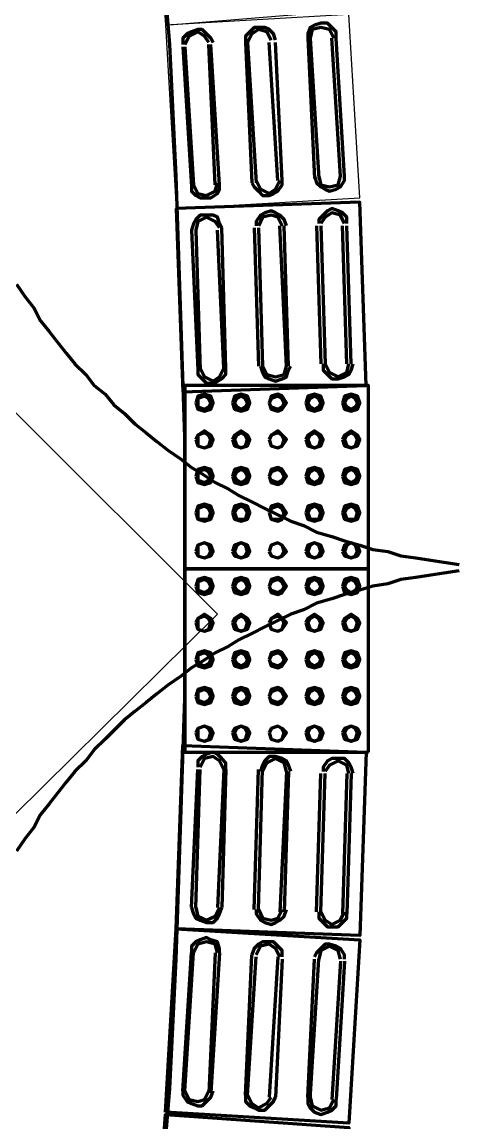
# Model space of a CAD drawing. Header units: millimetres. Extents: x 2273 to 2522, y 1034 to 1187.
# Drawn here: x 2396.671 to 2397.265, y 1170.267 to 1171.767 of the extents above; entities that cross this region are included whole.
import ezdxf

# ---------------------------------------------------------------- set-up
doc = ezdxf.new("R2010")
doc.units = ezdxf.units.MM
doc.layers.add('LAYER8', color=8, linetype='Continuous')
doc.layers.add('PAREDES', color=4, linetype='Continuous', lineweight=100)

# ---------------------------------------------------------------- blocks, each defined once
blk = doc.blocks.new('PROT')
at = {"layer": 'PAREDES', "color": 0, "linetype": 'Continuous'}
for points in [[(75.6152, 147.148), (75.6328, 147.1598), (75.6475, 147.1716), (75.6652, 147.1804), (75.6799, 147.1922), (75.6946, 147.2039), (75.7093, 147.2157), (75.724, 147.2275), (75.7387, 147.2422), (75.7534, 147.2539), (75.7652, 147.2686), (75.7799, 147.2804), (75.7917, 147.2951), (75.8064, 147.3098), (75.8181, 147.3245), (75.8299, 147.3392), (75.8417, 147.3539), (75.8534, 147.3716), (75.8652, 147.3863), (75.874, 147.401), (75.8858, 147.4186), (75.8946, 147.4363), (75.9034, 147.451), (75.9123, 147.4686), (75.9211, 147.4863), (75.9299, 147.5039), (75.9387, 147.5216), (75.9446, 147.5392), (75.9534, 147.5569), (75.9593, 147.5775), (75.9652, 147.5951), (75.9711, 147.6157), (75.977, 147.6333), (75.9799, 147.6539), (75.9858, 147.6716), (75.9887, 147.6922), (75.9917, 147.7127), (75.9946, 147.7304), (75.9975, 147.751)], [(76.0064, 147.751), (76.0093, 147.7304), (76.0123, 147.7127), (76.0152, 147.6922), (76.0181, 147.6716), (76.024, 147.6539), (76.027, 147.6333), (76.0328, 147.6157), (76.0387, 147.5951), (76.0446, 147.5775), (76.0505, 147.5569), (76.0593, 147.5392), (76.0652, 147.5216), (76.074, 147.5039), (76.0828, 147.4863), (76.0917, 147.4686), (76.1005, 147.451), (76.1093, 147.4363), (76.1181, 147.4186), (76.1299, 147.401), (76.1387, 147.3863), (76.1505, 147.3716), (76.1623, 147.3539), (76.174, 147.3392), (76.1858, 147.3245), (76.1975, 147.3098), (76.2093, 147.2951), (76.224, 147.2804), (76.2358, 147.2686), (76.2505, 147.2539), (76.2652, 147.2422), (76.2799, 147.2275), (76.2946, 147.2157), (76.3093, 147.2039), (76.324, 147.1922), (76.3387, 147.1804), (76.3564, 147.1716), (76.3711, 147.1598), (76.3887, 147.148)]]:
    blk.add_lwpolyline(points, dxfattribs=at)
blk = doc.blocks.new('KJIUY')
at = {"layer": 'PAREDES', "color": 160, "linetype": 'Continuous'}
for points in [[(75.5123, 147.3657), (75.7623, 147.3745), (75.7534, 147.6245), (75.5034, 147.6157), (75.5123, 147.3657)], [(76.4946, 147.3657), (76.2446, 147.3745), (76.2534, 147.6245), (76.5034, 147.6157), (76.4946, 147.3657)], [(76.7446, 147.351), (76.4946, 147.3657), (76.5093, 147.6157), (76.7593, 147.601), (76.7446, 147.351)], [(75.724, 147.6039), (75.5358, 147.598)], [(75.724, 147.5657), (75.7328, 147.5657), (75.7387, 147.5716), (75.7446, 147.5775), (75.7446, 147.5863), (75.7417, 147.5951), (75.7387, 147.601), (75.7328, 147.6039), (75.724, 147.6069)], [(75.724, 147.5686), (75.7358, 147.5745), (75.7417, 147.5863), (75.7358, 147.598), (75.724, 147.601)], [(76.2828, 147.6069), (76.274, 147.6039), (76.2681, 147.601), (76.2623, 147.5951), (76.2623, 147.5863), (76.2623, 147.5775), (76.2652, 147.5716), (76.274, 147.5657), (76.2799, 147.5657)], [(76.2828, 147.601), (76.2711, 147.598), (76.2652, 147.5863), (76.2711, 147.5745), (76.2799, 147.5686)], [(76.2828, 147.6039), (76.474, 147.598)], [(76.9946, 147.3333), (76.7475, 147.351), (76.7652, 147.601), (77.0152, 147.5833), (76.9946, 147.3333)], [(75.4681, 147.5951), (75.2799, 147.5833)], [(75.4681, 147.5892), (75.2799, 147.5775)], [(75.4681, 147.5539), (75.477, 147.5569), (75.4828, 147.5627), (75.4858, 147.5686), (75.4887, 147.5745), (75.4858, 147.5833), (75.4828, 147.5892), (75.474, 147.5951), (75.4681, 147.5951)], [(75.4681, 147.5598), (75.4799, 147.5627), (75.4828, 147.5745), (75.4799, 147.5863), (75.4681, 147.5892)], [(75.5328, 147.598), (75.524, 147.598), (75.5181, 147.5922), (75.5152, 147.5863), (75.5123, 147.5775), (75.5152, 147.5716), (75.5211, 147.5657), (75.527, 147.5598), (75.5328, 147.5598)], [(75.5328, 147.5951), (75.5211, 147.5892), (75.5181, 147.5775), (75.524, 147.5686), (75.5328, 147.5627)], [(75.724, 147.598), (75.5358, 147.5922)], [(76.2828, 147.598), (76.474, 147.5922)], [(76.4711, 147.5598), (76.4799, 147.5598), (76.4858, 147.5657), (76.4917, 147.5716), (76.4917, 147.5775), (76.4917, 147.5863), (76.4858, 147.5922), (76.4799, 147.598), (76.474, 147.598)], [(76.4711, 147.5627), (76.4828, 147.5686), (76.4887, 147.5775), (76.4828, 147.5892), (76.4711, 147.5951)], [(76.5358, 147.5951), (76.5299, 147.5951), (76.5211, 147.5892), (76.5181, 147.5833), (76.5152, 147.5745), (76.5152, 147.5686), (76.5211, 147.5627), (76.527, 147.5569), (76.5328, 147.5539)], [(76.5358, 147.5892), (76.524, 147.5863), (76.5181, 147.5745), (76.524, 147.5627), (76.5358, 147.5598)], [(76.5387, 147.5951), (76.727, 147.5833)], [(76.5387, 147.5892), (76.727, 147.5775)], [(75.2799, 147.5833), (75.2711, 147.5833), (75.2652, 147.5775), (75.2593, 147.5716), (75.2593, 147.5627), (75.2623, 147.5539), (75.2652, 147.548), (75.274, 147.5451), (75.2799, 147.5451)], [(75.2799, 147.5804), (75.2681, 147.5745), (75.2652, 147.5627), (75.2681, 147.551), (75.2799, 147.548)], [(76.724, 147.5451), (76.7328, 147.5451), (76.7387, 147.548), (76.7446, 147.5539), (76.7475, 147.5627), (76.7446, 147.5716), (76.7417, 147.5775), (76.7358, 147.5833), (76.727, 147.5833)], [(76.724, 147.548), (76.7358, 147.551), (76.7417, 147.5627), (76.7387, 147.5745), (76.727, 147.5804)], [(75.2799, 147.548), (75.4711, 147.5598)], [(75.5358, 147.5627), (75.724, 147.5686)], [(75.5358, 147.5569), (75.724, 147.5627)], [(76.4711, 147.5627), (76.2828, 147.5686)], [(76.4711, 147.5569), (76.2828, 147.5627)], [(76.727, 147.548), (76.5358, 147.5598)], [(75.2799, 147.5451), (75.4711, 147.5539)], [(76.724, 147.5451), (76.5358, 147.5539)], [(75.5358, 147.5157), (75.527, 147.5127), (75.5211, 147.5069), (75.5181, 147.501), (75.5152, 147.4951), (75.5181, 147.4863), (75.5211, 147.4804), (75.5299, 147.4745), (75.5358, 147.4745)], [(75.727, 147.5186), (75.5358, 147.5127)], [(75.727, 147.5157), (75.5358, 147.5069)], [(75.727, 147.4804), (75.7358, 147.4833), (75.7417, 147.4863), (75.7446, 147.4922), (75.7475, 147.501), (75.7446, 147.5098), (75.7417, 147.5157), (75.7328, 147.5186), (75.727, 147.5216)], [(75.727, 147.4833), (75.7387, 147.4892), (75.7417, 147.501), (75.7387, 147.5127), (75.727, 147.5157)], [(76.2799, 147.5216), (76.2711, 147.5186), (76.2652, 147.5157), (76.2623, 147.5098), (76.2593, 147.501), (76.2593, 147.4922), (76.2652, 147.4863), (76.2711, 147.4833), (76.2799, 147.4804)], [(76.2799, 147.5157), (76.2681, 147.5127), (76.2623, 147.501), (76.2681, 147.4892), (76.2799, 147.4833)], [(76.2799, 147.5186), (76.4711, 147.5127)], [(76.2799, 147.5157), (76.4711, 147.5069)], [(76.4681, 147.4745), (76.474, 147.4745), (76.4828, 147.4804), (76.4858, 147.4863), (76.4887, 147.4951), (76.4858, 147.501), (76.4828, 147.5069), (76.477, 147.5127), (76.4681, 147.5157)], [(75.2828, 147.501), (75.274, 147.498), (75.2681, 147.4922), (75.2652, 147.4863), (75.2652, 147.4775), (75.2652, 147.4716), (75.2711, 147.4657), (75.277, 147.4598), (75.2858, 147.4598)], [(75.2828, 147.4951), (75.2711, 147.4892), (75.2681, 147.4775), (75.274, 147.4686), (75.2858, 147.4627)], [(75.474, 147.5098), (75.2858, 147.501)], [(75.474, 147.5039), (75.2858, 147.4922)], [(75.477, 147.4686), (75.4828, 147.4716), (75.4887, 147.4775), (75.4946, 147.4833), (75.4946, 147.4922), (75.4917, 147.498), (75.4887, 147.5039), (75.4799, 147.5098), (75.474, 147.5098)], [(75.474, 147.4745), (75.4858, 147.4804), (75.4917, 147.4922), (75.4858, 147.501), (75.474, 147.5069)], [(75.5358, 147.5098), (75.524, 147.5039), (75.5211, 147.4951), (75.524, 147.4833), (75.5358, 147.4775)], [(76.4681, 147.4775), (76.4799, 147.4833), (76.4828, 147.4951), (76.4799, 147.5039), (76.4681, 147.5098)], [(76.5328, 147.5098), (76.524, 147.5098), (76.5181, 147.5039), (76.5123, 147.498), (76.5123, 147.4922), (76.5123, 147.4833), (76.5152, 147.4775), (76.5211, 147.4716), (76.5299, 147.4686)], [(76.5328, 147.5069), (76.5211, 147.501), (76.5152, 147.4922), (76.5181, 147.4804), (76.5299, 147.4745)], [(76.5328, 147.5039), (76.724, 147.4922)], [(76.5358, 147.5098), (76.724, 147.501)], [(76.7211, 147.4598), (76.7299, 147.4598), (76.7358, 147.4657), (76.7387, 147.4716), (76.7417, 147.4775), (76.7417, 147.4863), (76.7358, 147.4922), (76.7299, 147.498), (76.724, 147.501)], [(76.7211, 147.4627), (76.7328, 147.4686), (76.7387, 147.4775), (76.7328, 147.4892), (76.724, 147.4951)], [(75.5387, 147.4775), (75.727, 147.4833)], [(76.4681, 147.4775), (76.277, 147.4833)], [(75.2858, 147.4627), (75.477, 147.4745)], [(75.2858, 147.4598), (75.477, 147.4686)], [(75.5387, 147.4716), (75.727, 147.4775)], [(76.4681, 147.4716), (76.277, 147.4775)], [(76.7211, 147.4598), (76.5299, 147.4686)], [(76.7211, 147.4627), (76.5328, 147.4745)], [(75.4799, 147.4245), (75.2887, 147.4127)], [(75.4799, 147.3863), (75.4887, 147.3863), (75.4946, 147.3922), (75.4975, 147.398), (75.4975, 147.4069), (75.4975, 147.4127), (75.4917, 147.4216), (75.4858, 147.4245), (75.477, 147.4245)], [(75.4799, 147.3892), (75.4917, 147.3951), (75.4946, 147.4069), (75.4887, 147.4186), (75.477, 147.4216)], [(75.5387, 147.4275), (75.5328, 147.4245), (75.524, 147.4216), (75.5211, 147.4157), (75.5211, 147.4069), (75.5211, 147.398), (75.527, 147.3922), (75.5328, 147.3892), (75.5417, 147.3863)], [(75.5387, 147.4245), (75.5299, 147.4186), (75.524, 147.4069), (75.5299, 147.3951), (75.5417, 147.3922)], [(75.7299, 147.4333), (75.5387, 147.4275)], [(75.7299, 147.4304), (75.5417, 147.4216)], [(75.7328, 147.3951), (75.7387, 147.3951), (75.7446, 147.401), (75.7505, 147.4069), (75.7505, 147.4157), (75.7475, 147.4216), (75.7446, 147.4275), (75.7387, 147.4333), (75.7299, 147.4333)], [(75.7299, 147.398), (75.7417, 147.4039), (75.7475, 147.4157), (75.7417, 147.4245), (75.7299, 147.4304)], [(76.277, 147.4333), (76.2681, 147.4333), (76.2623, 147.4275), (76.2564, 147.4216), (76.2534, 147.4157), (76.2564, 147.4069), (76.2593, 147.401), (76.2652, 147.3951), (76.274, 147.3951)], [(76.277, 147.4304), (76.2652, 147.4245), (76.2593, 147.4157), (76.2623, 147.4039), (76.274, 147.398)], [(76.277, 147.4333), (76.4652, 147.4275)], [(76.277, 147.4304), (76.4652, 147.4216)], [(76.4652, 147.3863), (76.474, 147.3892), (76.4799, 147.3922), (76.4828, 147.398), (76.4858, 147.4069), (76.4858, 147.4157), (76.4799, 147.4216), (76.474, 147.4245), (76.4652, 147.4275)], [(76.4652, 147.3922), (76.477, 147.3951), (76.4828, 147.4069), (76.477, 147.4186), (76.4652, 147.4245)], [(76.527, 147.4245), (76.5211, 147.4245), (76.5123, 147.4216), (76.5093, 147.4127), (76.5064, 147.4069), (76.5093, 147.398), (76.5123, 147.3922), (76.5181, 147.3863), (76.527, 147.3863)], [(76.527, 147.4216), (76.5152, 147.4186), (76.5123, 147.4069), (76.5152, 147.3951), (76.527, 147.3892)], [(76.527, 147.4245), (76.7181, 147.4127)], [(75.2858, 147.4157), (75.2799, 147.4127), (75.274, 147.4069), (75.2681, 147.401), (75.2681, 147.3951), (75.2711, 147.3863), (75.274, 147.3804), (75.2799, 147.3745), (75.2887, 147.3745)], [(75.2858, 147.4098), (75.277, 147.4039), (75.2711, 147.3951), (75.277, 147.3833), (75.2887, 147.3775)], [(75.4799, 147.4186), (75.2887, 147.4098)], [(76.527, 147.4186), (76.7181, 147.4098)], [(76.7152, 147.3745), (76.7211, 147.3745), (76.7299, 147.3804), (76.7328, 147.3863), (76.7358, 147.3951), (76.7358, 147.401), (76.7299, 147.4069), (76.724, 147.4127), (76.7152, 147.4157)], [(76.7152, 147.3775), (76.727, 147.3833), (76.7299, 147.3951), (76.727, 147.4039), (76.7152, 147.4098)], [(75.5417, 147.3922), (75.7328, 147.398)], [(75.5417, 147.3863), (75.7328, 147.3951)], [(76.4652, 147.3922), (76.277, 147.398)], [(76.4652, 147.3863), (76.277, 147.3951)], [(75.2917, 147.3775), (75.4799, 147.3892)], [(75.2917, 147.3745), (75.4828, 147.3863)], [(76.7152, 147.3775), (76.527, 147.3892)], [(76.7152, 147.3745), (76.527, 147.3863)]]:
    blk.add_lwpolyline(points, dxfattribs=at)
at = {"layer": 'PAREDES', "color": 30, "linetype": 'Continuous'}
for points in [[(76.0034, 147.6275), (75.7534, 147.6275), (75.7534, 147.3775), (76.0034, 147.3775), (76.0034, 147.6275)], [(75.777, 147.5922), (75.7858, 147.5951), (75.7887, 147.6039), (75.7858, 147.6127), (75.777, 147.6157), (75.7681, 147.6127), (75.7652, 147.6039), (75.7681, 147.5951), (75.777, 147.5922)], [(75.827, 147.5922), (75.8358, 147.5951), (75.8387, 147.6039), (75.8358, 147.6127), (75.827, 147.6157), (75.8211, 147.6127), (75.8152, 147.6039), (75.8211, 147.5951), (75.827, 147.5922)], [(75.877, 147.5922), (75.8858, 147.5951), (75.8887, 147.6039), (75.8858, 147.6127), (75.877, 147.6157), (75.8681, 147.6127), (75.8652, 147.6039), (75.8681, 147.5951), (75.877, 147.5922)], [(75.927, 147.5922), (75.9358, 147.5951), (75.9387, 147.6039), (75.9358, 147.6127), (75.927, 147.6157), (75.9181, 147.6127), (75.9152, 147.6039), (75.9181, 147.5951), (75.927, 147.5922)], [(75.9799, 147.5922), (75.9858, 147.5951), (75.9887, 147.6039), (75.9858, 147.6127), (75.9799, 147.6157), (75.9711, 147.6127), (75.9681, 147.6039), (75.9711, 147.5951), (75.9799, 147.5922)], [(76.2534, 147.6275), (76.0034, 147.6275), (76.0034, 147.3775), (76.2534, 147.3775), (76.2534, 147.6275)], [(76.027, 147.5922), (76.0358, 147.5951), (76.0387, 147.6039), (76.0358, 147.6127), (76.027, 147.6157), (76.0181, 147.6127), (76.0152, 147.6039), (76.0181, 147.5951), (76.027, 147.5922)], [(76.077, 147.5922), (76.0858, 147.5951), (76.0887, 147.6039), (76.0858, 147.6127), (76.077, 147.6157), (76.0711, 147.6127), (76.0652, 147.6039), (76.0711, 147.5951), (76.077, 147.5922)], [(76.127, 147.5922), (76.1358, 147.5951), (76.1387, 147.6039), (76.1358, 147.6127), (76.127, 147.6157), (76.1181, 147.6127), (76.1152, 147.6039), (76.1181, 147.5951), (76.127, 147.5922)], [(76.177, 147.5922), (76.1858, 147.5951), (76.1887, 147.6039), (76.1858, 147.6127), (76.177, 147.6157), (76.1681, 147.6127), (76.1652, 147.6039), (76.1681, 147.5951), (76.177, 147.5922)], [(76.227, 147.5922), (76.2358, 147.5951), (76.2387, 147.6039), (76.2358, 147.6127), (76.227, 147.6157), (76.2211, 147.6127), (76.2181, 147.6039), (76.2211, 147.5951), (76.227, 147.5922)], [(75.777, 147.5951), (75.7828, 147.598), (75.7858, 147.6039), (75.7828, 147.6098), (75.777, 147.6127), (75.7711, 147.6098), (75.7681, 147.6039), (75.7711, 147.598), (75.777, 147.5951)], [(75.827, 147.5951), (75.8358, 147.598), (75.8387, 147.6039), (75.8358, 147.6098), (75.827, 147.6127), (75.8211, 147.6098), (75.8181, 147.6039), (75.8211, 147.598), (75.827, 147.5951)], [(75.877, 147.5951), (75.8828, 147.598), (75.8858, 147.6039), (75.8828, 147.6098), (75.877, 147.6127), (75.8711, 147.6098), (75.8681, 147.6039), (75.8711, 147.598), (75.877, 147.5951)], [(75.927, 147.5951), (75.9358, 147.598), (75.9358, 147.6039), (75.9358, 147.6098), (75.927, 147.6127), (75.9211, 147.6098), (75.9181, 147.6039), (75.9211, 147.598), (75.927, 147.5951)], [(75.9799, 147.5951), (75.9858, 147.598), (75.9887, 147.6039), (75.9858, 147.6098), (75.9799, 147.6127), (75.9711, 147.6098), (75.9681, 147.6039), (75.9711, 147.598), (75.9799, 147.5951)], [(76.027, 147.5951), (76.0328, 147.598), (76.0358, 147.6039), (76.0328, 147.6098), (76.027, 147.6127), (76.0211, 147.6098), (76.0181, 147.6039), (76.0211, 147.598), (76.027, 147.5951)], [(76.077, 147.5951), (76.0858, 147.598), (76.0887, 147.6039), (76.0858, 147.6098), (76.077, 147.6127), (76.0711, 147.6098), (76.0681, 147.6039), (76.0711, 147.598), (76.077, 147.5951)], [(76.127, 147.5951), (76.1328, 147.598), (76.1358, 147.6039), (76.1328, 147.6098), (76.127, 147.6127), (76.1211, 147.6098), (76.1181, 147.6039), (76.1211, 147.598), (76.127, 147.5951)], [(76.177, 147.5951), (76.1828, 147.598), (76.1858, 147.6039), (76.1828, 147.6098), (76.177, 147.6127), (76.1711, 147.6098), (76.1681, 147.6039), (76.1711, 147.598), (76.177, 147.5951)], [(76.227, 147.5951), (76.2358, 147.598), (76.2387, 147.6039), (76.2358, 147.6098), (76.227, 147.6127), (76.2211, 147.6098), (76.2181, 147.6039), (76.2211, 147.598), (76.227, 147.5951)], [(75.777, 147.5422), (75.7858, 147.5451), (75.7887, 147.5539), (75.7858, 147.5627), (75.777, 147.5657), (75.7681, 147.5627), (75.7652, 147.5539), (75.7681, 147.5451), (75.777, 147.5422)], [(75.777, 147.5451), (75.7828, 147.548), (75.7858, 147.5539), (75.7828, 147.5598), (75.777, 147.5627), (75.7711, 147.5598), (75.7681, 147.5539), (75.7711, 147.548), (75.777, 147.5451)], [(75.827, 147.5422), (75.8358, 147.5451), (75.8387, 147.5539), (75.8358, 147.5627), (75.827, 147.5657), (75.8211, 147.5627), (75.8152, 147.5539), (75.8211, 147.5451), (75.827, 147.5422)], [(75.827, 147.5451), (75.8358, 147.548), (75.8387, 147.5539), (75.8358, 147.5598), (75.827, 147.5627), (75.8211, 147.5598), (75.8181, 147.5539), (75.8211, 147.548), (75.827, 147.5451)], [(75.877, 147.5422), (75.8858, 147.5451), (75.8887, 147.5539), (75.8858, 147.5627), (75.877, 147.5657), (75.8681, 147.5627), (75.8652, 147.5539), (75.8681, 147.5451), (75.877, 147.5422)], [(75.877, 147.5451), (75.8828, 147.548), (75.8858, 147.5539), (75.8828, 147.5598), (75.877, 147.5627), (75.8711, 147.5598), (75.8681, 147.5539), (75.8711, 147.548), (75.877, 147.5451)], [(75.927, 147.5422), (75.9358, 147.5451), (75.9387, 147.5539), (75.9358, 147.5627), (75.927, 147.5657), (75.9181, 147.5627), (75.9152, 147.5539), (75.9181, 147.5451), (75.927, 147.5422)], [(75.927, 147.5451), (75.9358, 147.548), (75.9358, 147.5539), (75.9358, 147.5598), (75.927, 147.5627), (75.9211, 147.5598), (75.9181, 147.5539), (75.9211, 147.548), (75.927, 147.5451)], [(75.9799, 147.5422), (75.9858, 147.5451), (75.9887, 147.5539), (75.9858, 147.5627), (75.9799, 147.5657), (75.9711, 147.5627), (75.9681, 147.5539), (75.9711, 147.5451), (75.9799, 147.5422)], [(75.9799, 147.5451), (75.9858, 147.548), (75.9887, 147.5539), (75.9858, 147.5598), (75.9799, 147.5627), (75.9711, 147.5598), (75.9681, 147.5539), (75.9711, 147.548), (75.9799, 147.5451)], [(76.027, 147.5422), (76.0358, 147.5451), (76.0387, 147.5539), (76.0358, 147.5627), (76.027, 147.5657), (76.0181, 147.5627), (76.0152, 147.5539), (76.0181, 147.5451), (76.027, 147.5422)], [(76.027, 147.5451), (76.0328, 147.548), (76.0358, 147.5539), (76.0328, 147.5598), (76.027, 147.5627), (76.0211, 147.5598), (76.0181, 147.5539), (76.0211, 147.548), (76.027, 147.5451)], [(76.077, 147.5422), (76.0858, 147.5451), (76.0887, 147.5539), (76.0858, 147.5627), (76.077, 147.5657), (76.0711, 147.5627), (76.0652, 147.5539), (76.0711, 147.5451), (76.077, 147.5422)], [(76.077, 147.5451), (76.0858, 147.548), (76.0887, 147.5539), (76.0858, 147.5598), (76.077, 147.5627), (76.0711, 147.5598), (76.0681, 147.5539), (76.0711, 147.548), (76.077, 147.5451)], [(76.127, 147.5422), (76.1358, 147.5451), (76.1387, 147.5539), (76.1358, 147.5627), (76.127, 147.5657), (76.1181, 147.5627), (76.1152, 147.5539), (76.1181, 147.5451), (76.127, 147.5422)], [(76.127, 147.5451), (76.1328, 147.548), (76.1358, 147.5539), (76.1328, 147.5598), (76.127, 147.5627), (76.1211, 147.5598), (76.1181, 147.5539), (76.1211, 147.548), (76.127, 147.5451)], [(76.177, 147.5422), (76.1858, 147.5451), (76.1887, 147.5539), (76.1858, 147.5627), (76.177, 147.5657), (76.1681, 147.5627), (76.1652, 147.5539), (76.1681, 147.5451), (76.177, 147.5422)], [(76.177, 147.5451), (76.1828, 147.548), (76.1858, 147.5539), (76.1828, 147.5598), (76.177, 147.5627), (76.1711, 147.5598), (76.1681, 147.5539), (76.1711, 147.548), (76.177, 147.5451)], [(76.227, 147.5422), (76.2358, 147.5451), (76.2387, 147.5539), (76.2358, 147.5627), (76.227, 147.5657), (76.2211, 147.5627), (76.2181, 147.5539), (76.2211, 147.5451), (76.227, 147.5422)], [(76.227, 147.5451), (76.2358, 147.548), (76.2387, 147.5539), (76.2358, 147.5598), (76.227, 147.5627), (76.2211, 147.5598), (76.2181, 147.5539), (76.2211, 147.548), (76.227, 147.5451)], [(75.777, 147.4922), (75.7858, 147.4951), (75.7887, 147.5039), (75.7858, 147.5098), (75.777, 147.5157), (75.7681, 147.5098), (75.7652, 147.5039), (75.7681, 147.4951), (75.777, 147.4922)], [(75.777, 147.4922), (75.7828, 147.4951), (75.7858, 147.5039), (75.7828, 147.5098), (75.777, 147.5127), (75.7711, 147.5098), (75.7681, 147.5039), (75.7711, 147.4951), (75.777, 147.4922)], [(75.827, 147.4922), (75.8358, 147.4951), (75.8387, 147.5039), (75.8358, 147.5098), (75.827, 147.5157), (75.8211, 147.5098), (75.8152, 147.5039), (75.8211, 147.4951), (75.827, 147.4922)], [(75.827, 147.4922), (75.8358, 147.4951), (75.8387, 147.5039), (75.8358, 147.5098), (75.827, 147.5127), (75.8211, 147.5098), (75.8181, 147.5039), (75.8211, 147.4951), (75.827, 147.4922)], [(75.877, 147.4922), (75.8858, 147.4951), (75.8887, 147.5039), (75.8858, 147.5098), (75.877, 147.5157), (75.8681, 147.5098), (75.8652, 147.5039), (75.8681, 147.4951), (75.877, 147.4922)], [(75.877, 147.4922), (75.8828, 147.4951), (75.8858, 147.5039), (75.8828, 147.5098), (75.877, 147.5127), (75.8711, 147.5098), (75.8681, 147.5039), (75.8711, 147.4951), (75.877, 147.4922)], [(75.927, 147.4922), (75.9358, 147.4951), (75.9387, 147.5039), (75.9358, 147.5098), (75.927, 147.5157), (75.9181, 147.5098), (75.9152, 147.5039), (75.9181, 147.4951), (75.927, 147.4922)], [(75.927, 147.4922), (75.9358, 147.4951), (75.9358, 147.5039), (75.9358, 147.5098), (75.927, 147.5127), (75.9211, 147.5098), (75.9181, 147.5039), (75.9211, 147.4951), (75.927, 147.4922)], [(75.9799, 147.4922), (75.9858, 147.4951), (75.9887, 147.5039), (75.9858, 147.5098), (75.9799, 147.5157), (75.9711, 147.5098), (75.9681, 147.5039), (75.9711, 147.4951), (75.9799, 147.4922)], [(75.9799, 147.4922), (75.9858, 147.4951), (75.9887, 147.5039), (75.9858, 147.5098), (75.9799, 147.5127), (75.9711, 147.5098), (75.9681, 147.5039), (75.9711, 147.4951), (75.9799, 147.4922)], [(76.027, 147.4922), (76.0358, 147.4951), (76.0387, 147.5039), (76.0358, 147.5098), (76.027, 147.5157), (76.0181, 147.5098), (76.0152, 147.5039), (76.0181, 147.4951), (76.027, 147.4922)], [(76.027, 147.4922), (76.0328, 147.4951), (76.0358, 147.5039), (76.0328, 147.5098), (76.027, 147.5127), (76.0211, 147.5098), (76.0181, 147.5039), (76.0211, 147.4951), (76.027, 147.4922)], [(76.077, 147.4922), (76.0858, 147.4951), (76.0887, 147.5039), (76.0858, 147.5098), (76.077, 147.5157), (76.0711, 147.5098), (76.0652, 147.5039), (76.0711, 147.4951), (76.077, 147.4922)], [(76.077, 147.4922), (76.0858, 147.4951), (76.0887, 147.5039), (76.0858, 147.5098), (76.077, 147.5127), (76.0711, 147.5098), (76.0681, 147.5039), (76.0711, 147.4951), (76.077, 147.4922)], [(76.127, 147.4922), (76.1358, 147.4951), (76.1387, 147.5039), (76.1358, 147.5098), (76.127, 147.5157), (76.1181, 147.5098), (76.1152, 147.5039), (76.1181, 147.4951), (76.127, 147.4922)], [(76.127, 147.4922), (76.1328, 147.4951), (76.1358, 147.5039), (76.1328, 147.5098), (76.127, 147.5127), (76.1211, 147.5098), (76.1181, 147.5039), (76.1211, 147.4951), (76.127, 147.4922)], [(76.177, 147.4922), (76.1858, 147.4951), (76.1887, 147.5039), (76.1858, 147.5098), (76.177, 147.5157), (76.1681, 147.5098), (76.1652, 147.5039), (76.1681, 147.4951), (76.177, 147.4922)], [(76.177, 147.4922), (76.1828, 147.4951), (76.1858, 147.5039), (76.1828, 147.5098), (76.177, 147.5127), (76.1711, 147.5098), (76.1681, 147.5039), (76.1711, 147.4951), (76.177, 147.4922)], [(76.227, 147.4922), (76.2358, 147.4951), (76.2387, 147.5039), (76.2358, 147.5098), (76.227, 147.5157), (76.2211, 147.5098), (76.2181, 147.5039), (76.2211, 147.4951), (76.227, 147.4922)], [(76.227, 147.4922), (76.2358, 147.4951), (76.2387, 147.5039), (76.2358, 147.5098), (76.227, 147.5127), (76.2211, 147.5098), (76.2181, 147.5039), (76.2211, 147.4951), (76.227, 147.4922)], [(75.777, 147.4422), (75.7858, 147.4451), (75.7887, 147.4539), (75.7858, 147.4627), (75.777, 147.4657), (75.7681, 147.4627), (75.7652, 147.4539), (75.7681, 147.4451), (75.777, 147.4422)], [(75.827, 147.4422), (75.8358, 147.4451), (75.8387, 147.4539), (75.8358, 147.4627), (75.827, 147.4657), (75.8211, 147.4627), (75.8152, 147.4539), (75.8211, 147.4451), (75.827, 147.4422)], [(75.877, 147.4422), (75.8858, 147.4451), (75.8887, 147.4539), (75.8858, 147.4627), (75.877, 147.4657), (75.8681, 147.4627), (75.8652, 147.4539), (75.8681, 147.4451), (75.877, 147.4422)], [(75.927, 147.4422), (75.9358, 147.4451), (75.9387, 147.4539), (75.9358, 147.4627), (75.927, 147.4657), (75.9181, 147.4627), (75.9152, 147.4539), (75.9181, 147.4451), (75.927, 147.4422)], [(75.9799, 147.4422), (75.9858, 147.4451), (75.9887, 147.4539), (75.9858, 147.4627), (75.9799, 147.4657), (75.9711, 147.4627), (75.9681, 147.4539), (75.9711, 147.4451), (75.9799, 147.4422)], [(76.027, 147.4422), (76.0358, 147.4451), (76.0387, 147.4539), (76.0358, 147.4627), (76.027, 147.4657), (76.0181, 147.4627), (76.0152, 147.4539), (76.0181, 147.4451), (76.027, 147.4422)], [(76.077, 147.4422), (76.0858, 147.4451), (76.0887, 147.4539), (76.0858, 147.4627), (76.077, 147.4657), (76.0711, 147.4627), (76.0652, 147.4539), (76.0711, 147.4451), (76.077, 147.4422)], [(76.127, 147.4422), (76.1358, 147.4451), (76.1387, 147.4539), (76.1358, 147.4627), (76.127, 147.4657), (76.1181, 147.4627), (76.1152, 147.4539), (76.1181, 147.4451), (76.127, 147.4422)], [(76.177, 147.4422), (76.1858, 147.4451), (76.1887, 147.4539), (76.1858, 147.4627), (76.177, 147.4657), (76.1681, 147.4627), (76.1652, 147.4539), (76.1681, 147.4451), (76.177, 147.4422)], [(76.227, 147.4422), (76.2358, 147.4451), (76.2387, 147.4539), (76.2358, 147.4627), (76.227, 147.4657), (76.2211, 147.4627), (76.2181, 147.4539), (76.2211, 147.4451), (76.227, 147.4422)], [(75.777, 147.4451), (75.7828, 147.448), (75.7858, 147.4539), (75.7828, 147.4598), (75.777, 147.4627), (75.7711, 147.4598), (75.7681, 147.4539), (75.7711, 147.448), (75.777, 147.4451)], [(75.827, 147.4451), (75.8358, 147.448), (75.8387, 147.4539), (75.8358, 147.4598), (75.827, 147.4627), (75.8211, 147.4598), (75.8181, 147.4539), (75.8211, 147.448), (75.827, 147.4451)], [(75.877, 147.4451), (75.8828, 147.448), (75.8858, 147.4539), (75.8828, 147.4598), (75.877, 147.4627), (75.8711, 147.4598), (75.8681, 147.4539), (75.8711, 147.448), (75.877, 147.4451)], [(75.927, 147.4451), (75.9358, 147.448), (75.9358, 147.4539), (75.9358, 147.4598), (75.927, 147.4627), (75.9211, 147.4598), (75.9181, 147.4539), (75.9211, 147.448), (75.927, 147.4451)], [(75.9799, 147.4451), (75.9858, 147.448), (75.9887, 147.4539), (75.9858, 147.4598), (75.9799, 147.4627), (75.9711, 147.4598), (75.9681, 147.4539), (75.9711, 147.448), (75.9799, 147.4451)], [(76.027, 147.4451), (76.0328, 147.448), (76.0358, 147.4539), (76.0328, 147.4598), (76.027, 147.4627), (76.0211, 147.4598), (76.0181, 147.4539), (76.0211, 147.448), (76.027, 147.4451)], [(76.077, 147.4451), (76.0858, 147.448), (76.0887, 147.4539), (76.0858, 147.4598), (76.077, 147.4627), (76.0711, 147.4598), (76.0681, 147.4539), (76.0711, 147.448), (76.077, 147.4451)], [(76.127, 147.4451), (76.1328, 147.448), (76.1358, 147.4539), (76.1328, 147.4598), (76.127, 147.4627), (76.1211, 147.4598), (76.1181, 147.4539), (76.1211, 147.448), (76.127, 147.4451)], [(76.177, 147.4451), (76.1828, 147.448), (76.1858, 147.4539), (76.1828, 147.4598), (76.177, 147.4627), (76.1711, 147.4598), (76.1681, 147.4539), (76.1711, 147.448), (76.177, 147.4451)], [(76.227, 147.4451), (76.2358, 147.448), (76.2387, 147.4539), (76.2358, 147.4598), (76.227, 147.4627), (76.2211, 147.4598), (76.2181, 147.4539), (76.2211, 147.448), (76.227, 147.4451)], [(75.777, 147.3922), (75.7858, 147.3951), (75.7887, 147.4039), (75.7858, 147.4127), (75.777, 147.4157), (75.7681, 147.4127), (75.7652, 147.4039), (75.7681, 147.3951), (75.777, 147.3922)], [(75.777, 147.3951), (75.7828, 147.3951), (75.7858, 147.4039), (75.7828, 147.4098), (75.777, 147.4127), (75.7711, 147.4098), (75.7681, 147.4039), (75.7711, 147.3951), (75.777, 147.3951)], [(75.827, 147.3922), (75.8358, 147.3951), (75.8387, 147.4039), (75.8358, 147.4127), (75.827, 147.4157), (75.8211, 147.4127), (75.8152, 147.4039), (75.8211, 147.3951), (75.827, 147.3922)], [(75.827, 147.3951), (75.8358, 147.3951), (75.8387, 147.4039), (75.8358, 147.4098), (75.827, 147.4127), (75.8211, 147.4098), (75.8181, 147.4039), (75.8211, 147.3951), (75.827, 147.3951)], [(75.877, 147.3922), (75.8858, 147.3951), (75.8887, 147.4039), (75.8858, 147.4127), (75.877, 147.4157), (75.8681, 147.4127), (75.8652, 147.4039), (75.8681, 147.3951), (75.877, 147.3922)], [(75.877, 147.3951), (75.8828, 147.3951), (75.8858, 147.4039), (75.8828, 147.4098), (75.877, 147.4127), (75.8711, 147.4098), (75.8681, 147.4039), (75.8711, 147.3951), (75.877, 147.3951)], [(75.927, 147.3922), (75.9358, 147.3951), (75.9387, 147.4039), (75.9358, 147.4127), (75.927, 147.4157), (75.9181, 147.4127), (75.9152, 147.4039), (75.9181, 147.3951), (75.927, 147.3922)], [(75.927, 147.3951), (75.9358, 147.3951), (75.9358, 147.4039), (75.9358, 147.4098), (75.927, 147.4127), (75.9211, 147.4098), (75.9181, 147.4039), (75.9211, 147.3951), (75.927, 147.3951)], [(75.9799, 147.3922), (75.9858, 147.3951), (75.9887, 147.4039), (75.9858, 147.4127), (75.9799, 147.4157), (75.9711, 147.4127), (75.9681, 147.4039), (75.9711, 147.3951), (75.9799, 147.3922)], [(75.9799, 147.3951), (75.9858, 147.3951), (75.9887, 147.4039), (75.9858, 147.4098), (75.9799, 147.4127), (75.9711, 147.4098), (75.9681, 147.4039), (75.9711, 147.3951), (75.9799, 147.3951)], [(76.027, 147.3922), (76.0358, 147.3951), (76.0387, 147.4039), (76.0358, 147.4127), (76.027, 147.4157), (76.0181, 147.4127), (76.0152, 147.4039), (76.0181, 147.3951), (76.027, 147.3922)], [(76.027, 147.3951), (76.0328, 147.3951), (76.0358, 147.4039), (76.0328, 147.4098), (76.027, 147.4127), (76.0211, 147.4098), (76.0181, 147.4039), (76.0211, 147.3951), (76.027, 147.3951)], [(76.077, 147.3922), (76.0858, 147.3951), (76.0887, 147.4039), (76.0858, 147.4127), (76.077, 147.4157), (76.0711, 147.4127), (76.0652, 147.4039), (76.0711, 147.3951), (76.077, 147.3922)], [(76.077, 147.3951), (76.0858, 147.3951), (76.0887, 147.4039), (76.0858, 147.4098), (76.077, 147.4127), (76.0711, 147.4098), (76.0681, 147.4039), (76.0711, 147.3951), (76.077, 147.3951)], [(76.127, 147.3922), (76.1358, 147.3951), (76.1387, 147.4039), (76.1358, 147.4127), (76.127, 147.4157), (76.1181, 147.4127), (76.1152, 147.4039), (76.1181, 147.3951), (76.127, 147.3922)], [(76.127, 147.3951), (76.1328, 147.3951), (76.1358, 147.4039), (76.1328, 147.4098), (76.127, 147.4127), (76.1211, 147.4098), (76.1181, 147.4039), (76.1211, 147.3951), (76.127, 147.3951)], [(76.177, 147.3922), (76.1858, 147.3951), (76.1887, 147.4039), (76.1858, 147.4127), (76.177, 147.4157), (76.1681, 147.4127), (76.1652, 147.4039), (76.1681, 147.3951), (76.177, 147.3922)], [(76.177, 147.3951), (76.1828, 147.3951), (76.1858, 147.4039), (76.1828, 147.4098), (76.177, 147.4127), (76.1711, 147.4098), (76.1681, 147.4039), (76.1711, 147.3951), (76.177, 147.3951)], [(76.227, 147.3922), (76.2358, 147.3951), (76.2387, 147.4039), (76.2358, 147.4127), (76.227, 147.4157), (76.2211, 147.4127), (76.2181, 147.4039), (76.2211, 147.3951), (76.227, 147.3922)], [(76.227, 147.3951), (76.2358, 147.3951), (76.2387, 147.4039), (76.2358, 147.4098), (76.227, 147.4127), (76.2211, 147.4098), (76.2181, 147.4039), (76.2211, 147.3951), (76.227, 147.3951)], [(76.0034, 147.3775), (75.7534, 147.3775)], [(76.2534, 147.3775), (76.0034, 147.3775)]]:
    blk.add_lwpolyline(points, dxfattribs=at)
at = {"layer": 'PAREDES', "color": 0, "linetype": 'Continuous'}
blk.add_lwpolyline([(76.8887, 147.3422), (76.7123, 147.3569), (76.5358, 147.3657), (76.3593, 147.3716), (76.1799, 147.3775), (76.0005, 147.3775), (75.824, 147.3775), (75.6446, 147.3716), (75.4681, 147.3657), (75.2887, 147.3569), (75.1123, 147.3422), (74.9358, 147.3275), (74.7623, 147.3069), (74.5858, 147.2863), (74.4123, 147.2627), (74.2387, 147.2333), (74.0652, 147.2039), (73.8946, 147.1716), (73.724, 147.1363), (73.5534, 147.098), (73.3828, 147.0569)], dxfattribs=at)

msp = doc.modelspace()

# ---------------------------------------------------------------- linework, layer by layer
at = {"layer": 'LAYER8', "color": 160, "linetype": 'Continuous'}
for points in [[(2396.849, 1172.0125), (2396.8666, 1171.7625), (2397.1166, 1171.7831), (2397.099, 1172.0331), (2396.849, 1172.0125)], [(2396.8666, 1171.7625), (2396.8813, 1171.5125), (2397.1313, 1171.5272), (2397.1166, 1171.7772), (2396.8666, 1171.7625)]]:
    msp.add_lwpolyline(points, dxfattribs=at)
at = {"layer": 'LAYER8', "color": 0, "linetype": 'Continuous'}
msp.add_lwpolyline([(2396.9372, 1170.9596), (2396.6607, 1171.236), (2396.6607, 1171.0625), (2396.3872, 1171.0625), (2396.3872, 1170.8596), (2396.6607, 1170.8596), (2396.6607, 1170.686), (2396.9372, 1170.9596)], dxfattribs=at)

# ---------------------------------------------------------------- block references
at = {"layer": 'LAYER8', "color": 0, "linetype": 'ByBlock', "rotation": 270}
msp.add_blockref('KJIUY', (2249.5156, 1247.0248), dxfattribs=at)
at = {"layer": 'LAYER8', "linetype": 'ByBlock', "rotation": 270}
msp.add_blockref('PROT', (2249.5156, 1247.0248), dxfattribs=at)

doc.saveas('drawing.dxf')
